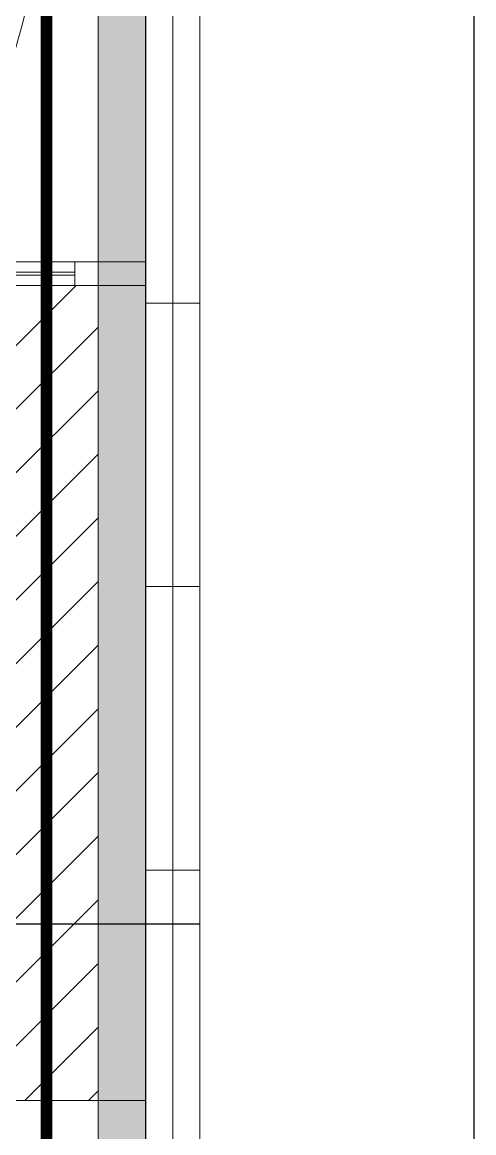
# Model space of a CAD drawing. Header units: millimetres. Extents: x -81374 to 485233, y -39075 to 157313.
# Drawn here: x 56261 to 58171, y 24919 to 29620 of the extents above; entities that cross this region are included whole.
import ezdxf
from ezdxf.enums import TextEntityAlignment as Align

# ---------------------------------------------------------------- set-up
doc = ezdxf.new("R2010")
doc.units = ezdxf.units.MM
doc.linetypes.add('CENTER', pattern=[2, 1.25, -0.25, 0.25, -0.25])
doc.linetypes.add('HIDDEN', pattern=[0.375, 0.25, -0.125])
doc.layers.add('ceiling', color=7, linetype='Continuous', lineweight=5, true_color=0x560d91)
for name, color, linetype in [('CEN', 252, 'CENTER'), ('Hatch 01_UC', 7, 'Continuous'), ('M-HVAC ELLIPTICAL DUCT', 6, 'Continuous')]:
    doc.layers.add(name, color=color, linetype=linetype)
for name, color, linetype, lineweight in [('G-IMPT', 8, 'Continuous', 5), ('ID - MODULAR', 44, 'Continuous', 5), ('ID-MODULAR', 44, 'Continuous', 9)]:
    doc.layers.add(name, color=color, linetype=linetype, lineweight=lineweight)
doc.styles.add('HVAC TEXT', font='Romans.shx', dxfattribs={"width": 0.8, "height": 100})
doc.styles.get("Standard").update_dxf_attribs({"font": 'arial.ttf'})
doc.dimstyles.new('HVAC DIM', dxfattribs={"dimtxt": 100, "dimasz": 200, "dimexe": 50, "dimexo": 50, "dimgap": 50, "dimtad": 1, "dimtoh": 1, "dimdec": 0, "dimzin": 0, "dimdsep": 46, "dimtxsty": 'HVAC TEXT', "dimcen": 50, "dimclrd": 7, "dimclre": 7, "dimclrt": 7, "dimadec": 0, "dimazin": 0, "dimtfac": 1, "dimtdec": 0, "dimtofl": 0, "dimtmove": 0, "dimatfit": 3, "dimfxl": 1, "dimtolj": 1, "dimtzin": 0, "dimarcsym": 0})

# ---------------------------------------------------------------- blocks, each defined once
blk = doc.blocks.new('ng')
at = {"layer": 'CEN', "color": 9, "linetype": 'HIDDEN', "lineweight": 0, "ltscale": 1500, "true_color": 0xc7c8ca}
blk.add_lwpolyline([(30047.1, 15421.3), (30047.1, 9557.9)], dxfattribs=at)
blk = doc.blocks.new('floor plan 1')
at = {"layer": 'DEFPOINTS', "color": 8, "linetype": 'Continuous'}
blk.add_line((0, -82350.1), (0, 0), dxfattribs=at)
at = {"layer": 'G-IMPT', "color": 55, "linetype": 'Continuous', "true_color": 0xb49f4b}
for p, q in [((1158, -70554.8), (1158, -61506.5)), ((1386.7, -70554.8), (1386.7, -61506.5))]:
    blk.add_line(p, q, dxfattribs=at)
at = {"layer": 'G-IMPT', "linetype": 'Continuous'}
for p, q in [((1272.3, -70554.8), (1272.3, -61506.5)), ((1158, -65106.5), (1386.7, -65106.5)), ((1158, -66306.5), (1386.7, -66306.5)), ((1158, -67506.5), (1386.7, -67506.5))]:
    blk.add_line(p, q, dxfattribs=at)
at = {"layer": 'G-IMPT', "color": 8, "ltscale": 500}
for p, q in [((1386.7, -64131.5), (15683, -64131.5)), ((1686.7, -67581.5, 0), (1386.7, -67581.5, 0)), ((1386.7, -67581.5, 0), (1386.7, -67681.5, 0)), ((3938.8, -67581.5, 0), (1686.7, -67581.5, 0)), ((1686.7, -67581.5, 0), (1686.7, -67681.5, 0)), ((3938.8, -67625.5, 0), (1686.7, -67625.5, 0)), ((3938.8, -67637.5, 0), (1686.7, -67637.5, 0)), ((1386.7, -67681.5, 0), (1686.7, -67681.5, 0)), ((3938.8, -67681.5, 0), (1686.7, -67681.5, 0))]:
    blk.add_line(p, q, dxfattribs=at)
at = {"layer": 'ID - MODULAR', "color": 8, "ltscale": 500}
blk.add_arc((11420.4, -71220.8), 9842.1, 158.92407, 26.97429, dxfattribs=at)
at = {"layer": 'CEN', "linetype": 'Continuous'}
blk.add_blockref('ng', (-28240.4, -78519.6), dxfattribs=at)
at = {"layer": 'G-IMPT', "color": 8, "ltscale": 500}
for rotation, p in [(359.9992, (39680.6, -4989.6, 0)), (359.9992, (35886.7, -10139.3, 0)), (270.0008, (28873.3, -20643.5, 0)), (359.9992, (11975.3, -26935.4, 0)), (359.9992, (15267.6, -26935.4, 0)), (359.9992, (26686.3, -26987.7, 0)), (270.0008, (15861.1, -28615, 0)), (89.9992, (23697.8, -33300.6, 0)), (89.9992, (23597.9, -35337.7, 0)), (89.9992, (23597.9, -37388.3, 0)), (359.9992, (13750.4, -37781.5, 0)), (89.9992, (23697.8, -40746.8, 0)), (89.9992, (23597.8, -44302.5, 0)), (89.9992, (23597.8, -46399.1, 0)), (89.9992, (23697.8, -48339.8, 0)), (89.9992, (23697.8, -54280, 0)), (359.9992, (27418.1, -55702.4, 0)), (89.9992, (9671.9, -65856.5, 0)), (359.9992, (4684.1, -67403.4, 0)), (359.9992, (8737.2, -67403.4, 0))]:
    blk.add_attdef('PARTITIONTYPE', text='', height=200, rotation=rotation, dxfattribs=at).set_placement(p, align=Align.MIDDLE_CENTER)

msp = doc.modelspace()

# ---------------------------------------------------------------- hatches: boundary and pattern name
at = {"layer": 'Hatch 01_UC', "linetype": 'Continuous', "lineweight": 0, "transparency": 33554597}
h = msp.add_hatch(dxfattribs=at)
h.set_pattern_fill('GOST_WOOD', color=8, scale=15, angle=270)
h.set_pattern_definition([(360, (94110.83, 72310.585), (-4e-14, -90), [150, -30]), (360, (94080.83, 72280.585), (-4e-14, -90), [90, -22.5, 45, -22.5]), (360, (94035.83, 72250.585), (-4e-14, -90), [150, -30])])
h.paths.add_polyline_path([(56582.5, 22506.1), (56782.5, 22506.1), (56782.5, 31404.5), (56582.5, 31404.5)])
h = msp.add_hatch(dxfattribs=at)
h.set_pattern_fill('ANSI31', color=8, scale=60, angle=180)
h.set_pattern_definition([(225, (86411.17, 41994.27), (134.7038, -134.7038), [])])
h.paths.add_polyline_path([(56582.5, 28506.1), (52832, 28506.1), (52832, 25056.1), (56582.5, 25056.1)])
h.paths.add_polyline_path([(56207.3, 27981.1), (53207.3, 27981.1), (53207.3, 25581.1), (56207.3, 25581.1)], flags=16)

# ---------------------------------------------------------------- linework, layer by layer
at = {"layer": 'ceiling', "color": 8, "linetype": 'Continuous'}
msp.add_lwpolyline([(56582.5, 28506.1), (52832, 28506.1), (52832, 25056.1), (56582.5, 25056.1)], close=True, dxfattribs=at)
at = {"layer": 'CEN', "color": 11, "linetype": 'HIDDEN', "lineweight": 0, "ltscale": 1500, "const_width": 50}
msp.add_lwpolyline([(56364.1, 24023), (56364.1, 29886.3)], dxfattribs=at)
at = {"layer": 'ID-MODULAR', "color": 45, "linetype": 'Continuous'}
msp.add_lwpolyline([(56582.5, 22506.1), (56782.5, 22506.1), (56782.5, 31404.5), (56582.5, 31404.5)], close=True, dxfattribs=at)

# ---------------------------------------------------------------- block references
at = {"linetype": 'Continuous', "rotation": 180}
msp.add_blockref('floor plan 1', (58170.8, -39075.4), dxfattribs=at)

# ---------------------------------------------------------------- leaders
at = {"layer": 'M-HVAC ELLIPTICAL DUCT', "linetype": 'Continuous'}
msp.add_leader([(51386.8, 26306.3, 0), (51386.8, 25804.3, 0), (57012.8, 25804.3, 0)], dimstyle='HVAC DIM', dxfattribs=at)

doc.saveas('drawing.dxf')
